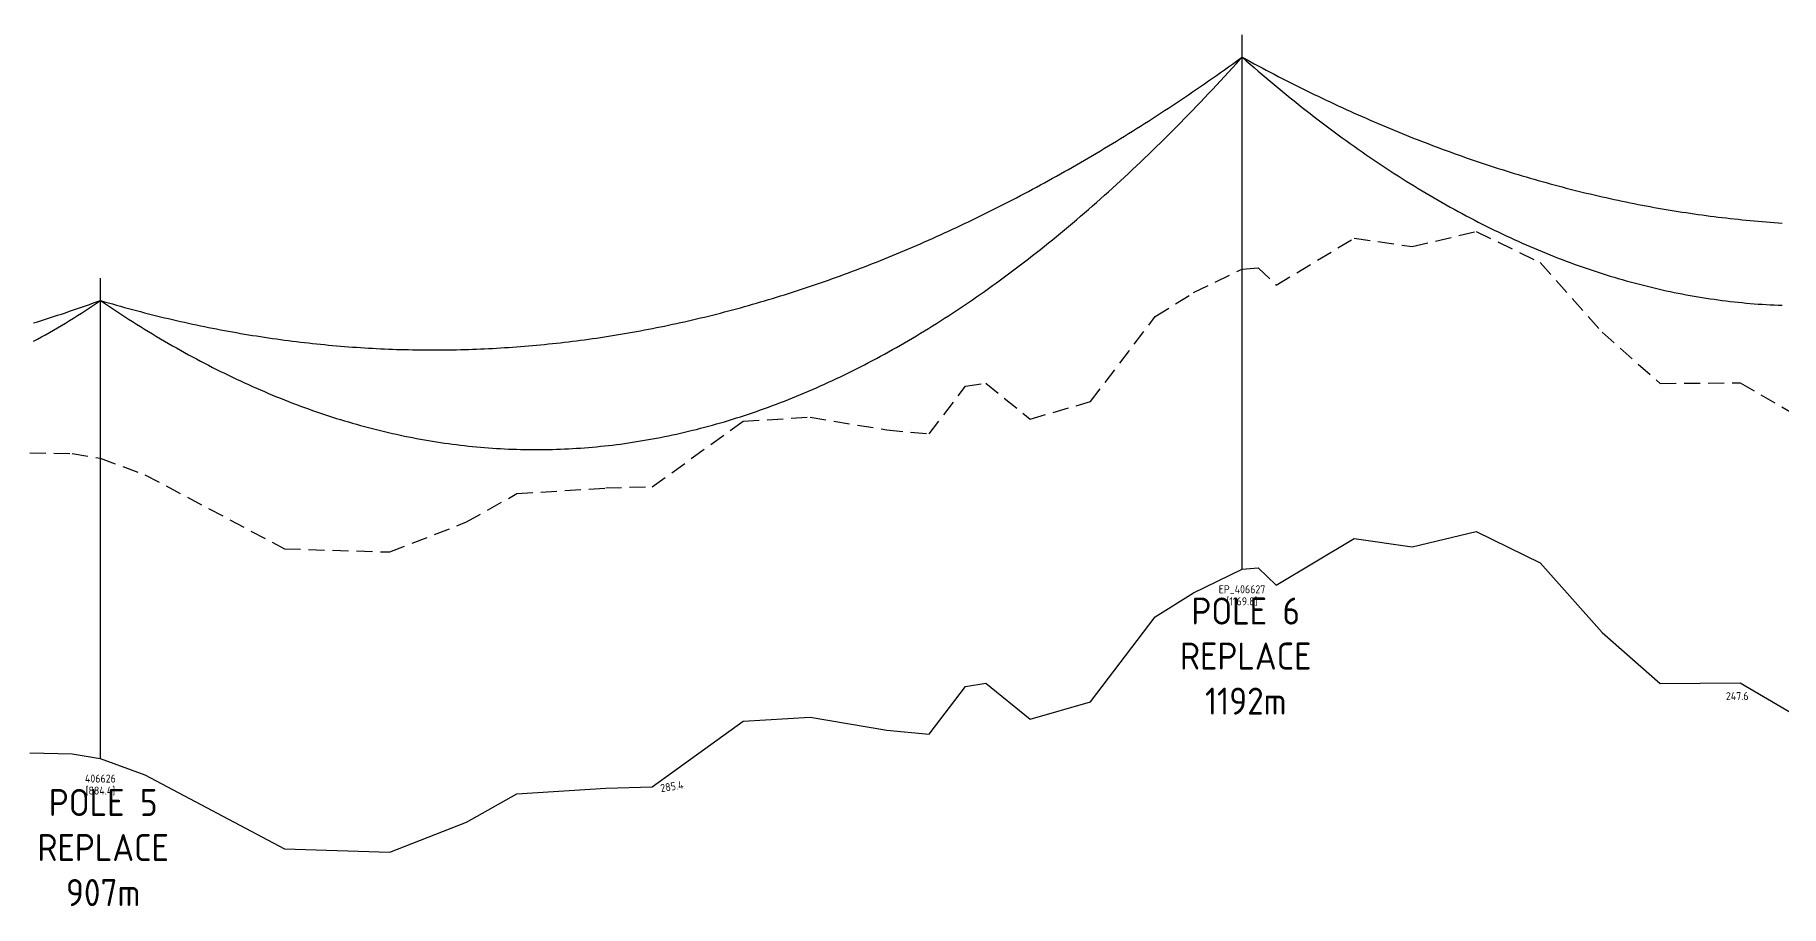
# Model space of a CAD drawing. Header units: metres. Extents: x 240566 to 246015, y 6282606 to 6289108.
# Drawn here: x 243549.2 to 243985.7, y 6288740.2 to 6288957.8 of the extents above; entities that cross this region are included whole.
import ezdxf
from ezdxf.enums import TextEntityAlignment as Align

# ---------------------------------------------------------------- set-up
doc = ezdxf.new("R2010")
doc.units = ezdxf.units.M
doc.linetypes.add('Cable New OH', pattern=[6, 4, -2])
doc.layers.add('Notes', color=7, linetype='Continuous')
doc.layers.add('Viewports', color=6, linetype='Continuous', plot=False)
doc.styles.add('iecISOCP', font='isocp.shx')
doc.styles.add('ISOCP', font='isocp.shx', dxfattribs={"height": 1.75})

msp = doc.modelspace()

# ---------------------------------------------------------------- linework, layer by layer
at = {"layer": 'Notes', "color": 1}
for p, q in [((243850.97, 6288824.3), (243850.97, 6288957.8)), ((243565.57, 6288777.01), (243565.57, 6288897.01))]:
    msp.add_line(p, q, dxfattribs=at)
at = {"layer": 'Notes', "color": 3, "linetype": 'Cable New OH'}
for p, q in [((243859.52, 6288895.32), (243879.02, 6288907.02)), ((243879.02, 6288907.02), (243893.52, 6288904.92)), ((243893.52, 6288904.92), (243909.52, 6288908.72)), ((243909.52, 6288908.72), (243925.52, 6288900.92)), ((243838.88, 6288893.42), (243851, 6288899.32)), ((243851, 6288899.32), (243855, 6288899.62)), ((243855, 6288899.62), (243859.52, 6288895.32)), ((243925.52, 6288900.92), (243941.02, 6288883.52)), ((243829.29, 6288887.42), (243838.88, 6288893.42)), ((243813.12, 6288866.22), (243829.29, 6288887.42)), ((243941.02, 6288883.52), (243955.52, 6288870.72)), ((243781.85, 6288870.02), (243786.89, 6288870.82)), ((243786.89, 6288870.82), (243798, 6288861.82)), ((243955.52, 6288870.72), (243975.53, 6288870.92)), ((243975.53, 6288870.92), (243994.04, 6288860.12)), ((243772.78, 6288858.12), (243781.85, 6288870.02)), ((243726.29, 6288861.32), (243742.98, 6288862.32)), ((243742.98, 6288862.32), (243762.16, 6288859.12)), ((243798, 6288861.82), (243813.12, 6288866.22)), ((243703.55, 6288844.92), (243726.29, 6288861.32)), ((243762.16, 6288859.12), (243772.78, 6288858.12)), ((243547.93, 6288853.42), (243558.48, 6288853.22)), ((243558.48, 6288853.22), (243565.55, 6288852.02)), ((243565.55, 6288852.02), (243576.71, 6288847.92)), ((243576.71, 6288847.92), (243611.59, 6288829.42)), ((243669.71, 6288843.22), (243691.89, 6288844.62)), ((243691.89, 6288844.62), (243703.55, 6288844.92)), ((243657.1, 6288836.12), (243669.71, 6288843.22)), ((243637.91, 6288828.62), (243657.1, 6288836.12)), ((243611.59, 6288829.42), (243637.91, 6288828.62))]:
    msp.add_line(p, q, dxfattribs=at)
at = {"layer": 'Notes'}
for p, q in [((243859.52, 6288820.32), (243879.02, 6288832.02)), ((243879.02, 6288832.02), (243893.52, 6288829.92)), ((243893.52, 6288829.92), (243909.52, 6288833.72)), ((243909.52, 6288833.72), (243925.52, 6288825.92)), ((243838.88, 6288818.42), (243851, 6288824.32)), ((243851, 6288824.32), (243855, 6288824.62)), ((243855, 6288824.62), (243859.52, 6288820.32)), ((243925.52, 6288825.92), (243941.02, 6288808.52)), ((243829.29, 6288812.42), (243838.88, 6288818.42)), ((243813.12, 6288791.22), (243829.29, 6288812.42)), ((243941.02, 6288808.52), (243955.52, 6288795.72)), ((243772.78, 6288783.12), (243781.85, 6288795.02)), ((243781.85, 6288795.02), (243786.89, 6288795.82)), ((243786.89, 6288795.82), (243798, 6288786.82)), ((243955.52, 6288795.72), (243975.53, 6288795.92)), ((243975.53, 6288795.92), (243994.04, 6288785.12)), ((243798, 6288786.82), (243813.12, 6288791.22)), ((243703.55, 6288769.92), (243726.29, 6288786.32)), ((243726.29, 6288786.32), (243742.98, 6288787.32)), ((243742.98, 6288787.32), (243762.16, 6288784.12)), ((243762.16, 6288784.12), (243772.78, 6288783.12)), ((243547.93, 6288778.42), (243558.48, 6288778.22)), ((243558.48, 6288778.22), (243565.55, 6288777.02)), ((243565.55, 6288777.02), (243576.71, 6288772.92)), ((243576.71, 6288772.92), (243611.59, 6288754.42)), ((243657.1, 6288761.12), (243669.71, 6288768.22)), ((243669.71, 6288768.22), (243691.89, 6288769.62)), ((243691.89, 6288769.62), (243703.55, 6288769.92)), ((243637.91, 6288753.62), (243657.1, 6288761.12)), ((243611.59, 6288754.42), (243637.91, 6288753.62))]:
    msp.add_line(p, q, dxfattribs=at)
at = {"layer": 'Notes', "color": 3}
for points in [[(243565.57, 6288891.46), (243566.57, 6288891.16), (243567.57, 6288890.87), (243568.57, 6288890.58), (243569.57, 6288890.3), (243570.57, 6288890.02), (243571.57, 6288889.74), (243572.57, 6288889.47), (243573.57, 6288889.2), (243574.57, 6288888.93), (243575.57, 6288888.67), (243576.57, 6288888.41), (243577.57, 6288888.15), (243578.57, 6288887.9), (243579.57, 6288887.65), (243580.57, 6288887.4), (243581.57, 6288887.16), (243582.57, 6288886.92), (243583.57, 6288886.69), (243584.57, 6288886.46), (243585.57, 6288886.23), (243586.57, 6288886.01), (243587.57, 6288885.79), (243588.57, 6288885.57), (243589.57, 6288885.35), (243590.57, 6288885.15), (243591.57, 6288884.94), (243592.57, 6288884.74), (243593.57, 6288884.54), (243594.57, 6288884.34), (243595.57, 6288884.15), (243596.57, 6288883.96), (243597.57, 6288883.78), (243598.57, 6288883.6), (243599.57, 6288883.42), (243600.57, 6288883.25), (243601.57, 6288883.07), (243602.57, 6288882.91), (243603.57, 6288882.74), (243604.57, 6288882.59), (243605.57, 6288882.43), (243606.57, 6288882.28), (243607.57, 6288882.13), (243608.57, 6288881.98), (243609.57, 6288881.84), (243610.57, 6288881.7), (243611.57, 6288881.57), (243612.57, 6288881.44), (243613.57, 6288881.31), (243614.57, 6288881.19), (243615.57, 6288881.07), (243616.57, 6288880.95), (243617.57, 6288880.84), (243618.57, 6288880.73), (243619.57, 6288880.62), (243620.57, 6288880.52), (243621.57, 6288880.42), (243622.57, 6288880.32), (243623.57, 6288880.23), (243624.57, 6288880.14), (243625.57, 6288880.06), (243626.57, 6288879.98), (243627.57, 6288879.9), (243628.57, 6288879.83), (243629.57, 6288879.76), (243630.57, 6288879.69), (243631.57, 6288879.63), (243632.57, 6288879.57), (243633.57, 6288879.51), (243634.57, 6288879.46), (243635.57, 6288879.41), (243636.57, 6288879.36), (243637.57, 6288879.32), (243638.57, 6288879.29), (243639.57, 6288879.25), (243640.57, 6288879.22), (243641.57, 6288879.19), (243642.57, 6288879.17), (243643.57, 6288879.15), (243644.57, 6288879.13), (243645.57, 6288879.12), (243646.57, 6288879.11), (243647.57, 6288879.1), (243648.57, 6288879.1), (243649.57, 6288879.1), (243650.57, 6288879.11), (243651.57, 6288879.12), (243652.57, 6288879.13), (243653.57, 6288879.14), (243654.57, 6288879.16), (243655.57, 6288879.18), (243656.57, 6288879.21), (243657.57, 6288879.24), (243658.57, 6288879.27), (243659.57, 6288879.31), (243660.57, 6288879.35), (243661.57, 6288879.4), (243662.57, 6288879.44), (243663.57, 6288879.5), (243664.57, 6288879.55), (243665.57, 6288879.61), (243666.57, 6288879.67), (243667.57, 6288879.74), (243668.57, 6288879.81), (243669.57, 6288879.88), (243670.57, 6288879.95), (243671.57, 6288880.03), (243672.57, 6288880.12), (243673.57, 6288880.21), (243674.57, 6288880.3), (243675.57, 6288880.39), (243676.57, 6288880.49), (243677.57, 6288880.59), (243678.57, 6288880.69), (243679.57, 6288880.8), (243680.57, 6288880.91), (243681.57, 6288881.03), (243682.57, 6288881.15), (243683.57, 6288881.27), (243684.57, 6288881.4), (243685.57, 6288881.53), (243686.57, 6288881.66), (243687.57, 6288881.8), (243688.57, 6288881.94), (243689.57, 6288882.08), (243690.57, 6288882.23), (243691.57, 6288882.38), (243692.57, 6288882.54), (243693.57, 6288882.7), (243694.57, 6288882.86), (243695.57, 6288883.02), (243696.57, 6288883.19), (243697.57, 6288883.37), (243698.57, 6288883.54), (243699.57, 6288883.72), (243700.57, 6288883.91), (243701.57, 6288884.09), (243702.57, 6288884.29), (243703.57, 6288884.48), (243704.57, 6288884.68), (243705.57, 6288884.88), (243706.57, 6288885.08), (243707.57, 6288885.29), (243708.57, 6288885.5), (243709.57, 6288885.72), (243710.57, 6288885.94), (243711.57, 6288886.16), (243712.57, 6288886.39), (243713.57, 6288886.62), (243714.57, 6288886.85), (243715.57, 6288887.09), (243716.57, 6288887.33), (243717.57, 6288887.58), (243718.57, 6288887.82), (243719.57, 6288888.07), (243720.57, 6288888.33), (243721.57, 6288888.59), (243722.57, 6288888.85), (243723.57, 6288889.12), (243724.57, 6288889.39), (243725.57, 6288889.66), (243726.57, 6288889.94), (243727.57, 6288890.22), (243728.57, 6288890.5), (243729.57, 6288890.79), (243730.57, 6288891.08), (243731.57, 6288891.37), (243732.57, 6288891.67), (243733.57, 6288891.97), (243734.57, 6288892.28), (243735.57, 6288892.59), (243736.57, 6288892.9), (243737.57, 6288893.21), (243738.57, 6288893.53), (243739.57, 6288893.86), (243740.57, 6288894.18), (243741.57, 6288894.51), (243742.57, 6288894.85), (243743.57, 6288895.18), (243744.57, 6288895.53), (243745.57, 6288895.87), (243746.57, 6288896.22), (243747.57, 6288896.57), (243748.57, 6288896.93), (243749.57, 6288897.28), (243750.57, 6288897.65), (243751.57, 6288898.01), (243752.57, 6288898.38), (243753.57, 6288898.76), (243754.57, 6288899.13), (243755.57, 6288899.51), (243756.57, 6288899.9), (243757.57, 6288900.28), (243758.57, 6288900.67), (243759.57, 6288901.07), (243760.57, 6288901.47), (243761.57, 6288901.87), (243762.57, 6288902.27), (243763.57, 6288902.68), (243764.57, 6288903.1), (243765.57, 6288903.51), (243766.57, 6288903.93), (243767.57, 6288904.35), (243768.57, 6288904.78), (243769.57, 6288905.21), (243770.57, 6288905.65), (243771.57, 6288906.08), (243772.57, 6288906.52), (243773.57, 6288906.97), (243774.57, 6288907.42), (243775.57, 6288907.87), (243776.57, 6288908.33), (243777.57, 6288908.78), (243778.57, 6288909.25), (243779.57, 6288909.71), (243780.57, 6288910.18), (243781.57, 6288910.66), (243782.57, 6288911.13), (243783.57, 6288911.61), (243784.57, 6288912.1), (243785.57, 6288912.59), (243786.57, 6288913.08), (243787.57, 6288913.57), (243788.57, 6288914.07), (243789.57, 6288914.57), (243790.57, 6288915.08), (243791.57, 6288915.59), (243792.57, 6288916.1), (243793.57, 6288916.62), (243794.57, 6288917.14), (243795.57, 6288917.66), (243796.57, 6288918.19), (243797.57, 6288918.72), (243798.57, 6288919.25), (243799.57, 6288919.79), (243800.57, 6288920.33), (243801.57, 6288920.87), (243802.57, 6288921.42), (243803.57, 6288921.98), (243804.57, 6288922.53), (243805.57, 6288923.09), (243806.57, 6288923.65), (243807.57, 6288924.22), (243808.57, 6288924.79), (243809.57, 6288925.36), (243810.57, 6288925.94), (243811.57, 6288926.52), (243812.57, 6288927.11), (243813.57, 6288927.69), (243814.57, 6288928.28), (243815.57, 6288928.88), (243816.57, 6288929.48), (243817.57, 6288930.08), (243818.57, 6288930.69), (243819.57, 6288931.3), (243820.57, 6288931.91), (243821.57, 6288932.53), (243822.57, 6288933.15), (243823.57, 6288933.77), (243824.57, 6288934.4), (243825.57, 6288935.03), (243826.57, 6288935.66), (243827.57, 6288936.3), (243828.57, 6288936.94), (243829.57, 6288937.59), (243830.57, 6288938.24), (243831.57, 6288938.89), (243832.57, 6288939.54), (243833.57, 6288940.2), (243834.57, 6288940.87), (243835.57, 6288941.53), (243836.57, 6288942.2), (243837.57, 6288942.88), (243838.57, 6288943.55), (243839.57, 6288944.24), (243840.57, 6288944.92), (243841.57, 6288945.61), (243842.57, 6288946.3), (243843.57, 6288947), (243844.57, 6288947.69), (243845.57, 6288948.4), (243846.57, 6288949.1), (243847.57, 6288949.81), (243848.57, 6288950.53), (243849.57, 6288951.24), (243850.57, 6288951.96), (243850.97, 6288952.25)], [(243565.57, 6288891.46), (243566.57, 6288890.78), (243567.57, 6288890.1), (243568.57, 6288889.43), (243569.57, 6288888.77), (243570.57, 6288888.11), (243571.57, 6288887.46), (243572.57, 6288886.82), (243573.57, 6288886.18), (243574.57, 6288885.55), (243575.57, 6288884.93), (243576.57, 6288884.31), (243577.57, 6288883.7), (243578.57, 6288883.09), (243579.57, 6288882.49), (243580.57, 6288881.9), (243581.57, 6288881.31), (243582.57, 6288880.73), (243583.57, 6288880.15), (243584.57, 6288879.59), (243585.57, 6288879.02), (243586.57, 6288878.47), (243587.57, 6288877.92), (243588.57, 6288877.38), (243589.57, 6288876.84), (243590.57, 6288876.31), (243591.57, 6288875.78), (243592.57, 6288875.27), (243593.57, 6288874.75), (243594.57, 6288874.25), (243595.57, 6288873.75), (243596.57, 6288873.26), (243597.57, 6288872.77), (243598.57, 6288872.29), (243599.57, 6288871.82), (243600.57, 6288871.35), (243601.57, 6288870.89), (243602.57, 6288870.43), (243603.57, 6288869.98), (243604.57, 6288869.54), (243605.57, 6288869.11), (243606.57, 6288868.68), (243607.57, 6288868.25), (243608.57, 6288867.83), (243609.57, 6288867.42), (243610.57, 6288867.02), (243611.57, 6288866.62), (243612.57, 6288866.23), (243613.57, 6288865.84), (243614.57, 6288865.46), (243615.57, 6288865.09), (243616.57, 6288864.72), (243617.57, 6288864.36), (243618.57, 6288864.01), (243619.57, 6288863.66), (243620.57, 6288863.32), (243621.57, 6288862.98), (243622.57, 6288862.65), (243623.57, 6288862.33), (243624.57, 6288862.01), (243625.57, 6288861.7), (243626.57, 6288861.4), (243627.57, 6288861.1), (243628.57, 6288860.81), (243629.57, 6288860.53), (243630.57, 6288860.25), (243631.57, 6288859.97), (243632.57, 6288859.71), (243633.57, 6288859.45), (243634.57, 6288859.19), (243635.57, 6288858.95), (243636.57, 6288858.71), (243637.57, 6288858.47), (243638.57, 6288858.24), (243639.57, 6288858.02), (243640.57, 6288857.8), (243641.57, 6288857.59), (243642.57, 6288857.39), (243643.57, 6288857.19), (243644.57, 6288857), (243645.57, 6288856.82), (243646.57, 6288856.64), (243647.57, 6288856.47), (243648.57, 6288856.3), (243649.57, 6288856.14), (243650.57, 6288855.99), (243651.57, 6288855.84), (243652.57, 6288855.7), (243653.57, 6288855.57), (243654.57, 6288855.44), (243655.57, 6288855.32), (243656.57, 6288855.2), (243657.57, 6288855.09), (243658.57, 6288854.99), (243659.57, 6288854.89), (243660.57, 6288854.8), (243661.57, 6288854.72), (243662.57, 6288854.64), (243663.57, 6288854.57), (243664.57, 6288854.51), (243665.57, 6288854.45), (243666.57, 6288854.39), (243667.57, 6288854.35), (243668.57, 6288854.31), (243669.57, 6288854.27), (243670.57, 6288854.25), (243671.57, 6288854.23), (243672.57, 6288854.21), (243673.57, 6288854.2), (243674.57, 6288854.2), (243675.57, 6288854.2), (243676.57, 6288854.21), (243677.57, 6288854.23), (243678.57, 6288854.25), (243679.57, 6288854.28), (243680.57, 6288854.32), (243681.57, 6288854.36), (243682.57, 6288854.41), (243683.57, 6288854.46), (243684.57, 6288854.52), (243685.57, 6288854.59), (243686.57, 6288854.66), (243687.57, 6288854.74), (243688.57, 6288854.83), (243689.57, 6288854.92), (243690.57, 6288855.02), (243691.57, 6288855.12), (243692.57, 6288855.23), (243693.57, 6288855.35), (243694.57, 6288855.47), (243695.57, 6288855.6), (243696.57, 6288855.74), (243697.57, 6288855.88), (243698.57, 6288856.03), (243699.57, 6288856.19), (243700.57, 6288856.35), (243701.57, 6288856.52), (243702.57, 6288856.69), (243703.57, 6288856.87), (243704.57, 6288857.06), (243705.57, 6288857.25), (243706.57, 6288857.45), (243707.57, 6288857.65), (243708.57, 6288857.86), (243709.57, 6288858.08), (243710.57, 6288858.31), (243711.57, 6288858.54), (243712.57, 6288858.77), (243713.57, 6288859.02), (243714.57, 6288859.26), (243715.57, 6288859.52), (243716.57, 6288859.78), (243717.57, 6288860.05), (243718.57, 6288860.32), (243719.57, 6288860.6), (243720.57, 6288860.89), (243721.57, 6288861.18), (243722.57, 6288861.48), (243723.57, 6288861.79), (243724.57, 6288862.1), (243725.57, 6288862.42), (243726.57, 6288862.75), (243727.57, 6288863.08), (243728.57, 6288863.41), (243729.57, 6288863.76), (243730.57, 6288864.11), (243731.57, 6288864.46), (243732.57, 6288864.82), (243733.57, 6288865.19), (243734.57, 6288865.57), (243735.57, 6288865.95), (243736.57, 6288866.34), (243737.57, 6288866.73), (243738.57, 6288867.13), (243739.57, 6288867.54), (243740.57, 6288867.95), (243741.57, 6288868.37), (243742.57, 6288868.79), (243743.57, 6288869.23), (243744.57, 6288869.66), (243745.57, 6288870.11), (243746.57, 6288870.56), (243747.57, 6288871.02), (243748.57, 6288871.48), (243749.57, 6288871.95), (243750.57, 6288872.42), (243751.57, 6288872.91), (243752.57, 6288873.39), (243753.57, 6288873.89), (243754.57, 6288874.39), (243755.57, 6288874.9), (243756.57, 6288875.41), (243757.57, 6288875.93), (243758.57, 6288876.46), (243759.57, 6288876.99), (243760.57, 6288877.53), (243761.57, 6288878.07), (243762.57, 6288878.62), (243763.57, 6288879.18), (243764.57, 6288879.74), (243765.57, 6288880.31), (243766.57, 6288880.89), (243767.57, 6288881.47), (243768.57, 6288882.06), (243769.57, 6288882.66), (243770.57, 6288883.26), (243771.57, 6288883.87), (243772.57, 6288884.48), (243773.57, 6288885.1), (243774.57, 6288885.73), (243775.57, 6288886.36), (243776.57, 6288887), (243777.57, 6288887.65), (243778.57, 6288888.3), (243779.57, 6288888.96), (243780.57, 6288889.62), (243781.57, 6288890.29), (243782.57, 6288890.97), (243783.57, 6288891.65), (243784.57, 6288892.34), (243785.57, 6288893.04), (243786.57, 6288893.74), (243787.57, 6288894.45), (243788.57, 6288895.16), (243789.57, 6288895.88), (243790.57, 6288896.61), (243791.57, 6288897.35), (243792.57, 6288898.09), (243793.57, 6288898.83), (243794.57, 6288899.58), (243795.57, 6288900.34), (243796.57, 6288901.11), (243797.57, 6288901.88), (243798.57, 6288902.66), (243799.57, 6288903.44), (243800.57, 6288904.23), (243801.57, 6288905.03), (243802.57, 6288905.83), (243803.57, 6288906.64), (243804.57, 6288907.46), (243805.57, 6288908.28), (243806.57, 6288909.11), (243807.57, 6288909.94), (243808.57, 6288910.79), (243809.57, 6288911.63), (243810.57, 6288912.49), (243811.57, 6288913.35), (243812.57, 6288914.21), (243813.57, 6288915.08), (243814.57, 6288915.96), (243815.57, 6288916.85), (243816.57, 6288917.74), (243817.57, 6288918.64), (243818.57, 6288919.54), (243819.57, 6288920.45), (243820.57, 6288921.37), (243821.57, 6288922.29), (243822.57, 6288923.22), (243823.57, 6288924.16), (243824.57, 6288925.1), (243825.57, 6288926.05), (243826.57, 6288927), (243827.57, 6288927.96), (243828.57, 6288928.93), (243829.57, 6288929.9), (243830.57, 6288930.88), (243831.57, 6288931.87), (243832.57, 6288932.86), (243833.57, 6288933.86), (243834.57, 6288934.87), (243835.57, 6288935.88), (243836.57, 6288936.9), (243837.57, 6288937.92), (243838.57, 6288938.95), (243839.57, 6288939.99), (243840.57, 6288941.03), (243841.57, 6288942.08), (243842.57, 6288943.14), (243843.57, 6288944.2), (243844.57, 6288945.27), (243845.57, 6288946.34), (243846.57, 6288947.42), (243847.57, 6288948.51), (243848.57, 6288949.6), (243849.57, 6288950.7), (243850.57, 6288951.81), (243850.97, 6288952.25)], [(243850.97, 6288952.25), (243851.97, 6288951.71), (243852.97, 6288951.16), (243853.97, 6288950.62), (243854.97, 6288950.09), (243855.97, 6288949.55), (243856.97, 6288949.03), (243857.97, 6288948.5), (243858.97, 6288947.98), (243859.97, 6288947.46), (243860.97, 6288946.95), (243861.97, 6288946.44), (243862.97, 6288945.93), (243863.97, 6288945.42), (243864.97, 6288944.92), (243865.97, 6288944.43), (243866.97, 6288943.93), (243867.97, 6288943.44), (243868.97, 6288942.96), (243869.97, 6288942.48), (243870.97, 6288942), (243871.97, 6288941.52), (243872.97, 6288941.05), (243873.97, 6288940.58), (243874.97, 6288940.12), (243875.97, 6288939.66), (243876.97, 6288939.2), (243877.97, 6288938.75), (243878.97, 6288938.3), (243879.97, 6288937.85), (243880.97, 6288937.41), (243881.97, 6288936.97), (243882.97, 6288936.53), (243883.97, 6288936.1), (243884.97, 6288935.67), (243885.97, 6288935.24), (243886.97, 6288934.82), (243887.97, 6288934.41), (243888.97, 6288933.99), (243889.97, 6288933.58), (243890.97, 6288933.17), (243891.97, 6288932.77), (243892.97, 6288932.37), (243893.97, 6288931.97), (243894.97, 6288931.58), (243895.97, 6288931.19), (243896.97, 6288930.81), (243897.97, 6288930.42), (243898.97, 6288930.04), (243899.97, 6288929.67), (243900.97, 6288929.3), (243901.97, 6288928.93), (243902.97, 6288928.57), (243903.97, 6288928.21), (243904.97, 6288927.85), (243905.97, 6288927.49), (243906.97, 6288927.14), (243907.97, 6288926.8), (243908.97, 6288926.46), (243909.97, 6288926.12), (243910.97, 6288925.78), (243911.97, 6288925.45), (243912.97, 6288925.12), (243913.97, 6288924.8), (243914.97, 6288924.47), (243915.97, 6288924.16), (243916.97, 6288923.84), (243917.97, 6288923.53), (243918.97, 6288923.22), (243919.97, 6288922.92), (243920.97, 6288922.62), (243921.97, 6288922.32), (243922.97, 6288922.03), (243923.97, 6288921.74), (243924.97, 6288921.46), (243925.97, 6288921.18), (243926.97, 6288920.9), (243927.97, 6288920.62), (243928.97, 6288920.35), (243929.97, 6288920.08), (243930.97, 6288919.82), (243931.97, 6288919.56), (243932.97, 6288919.3), (243933.97, 6288919.05), (243934.97, 6288918.8), (243935.97, 6288918.55), (243936.97, 6288918.31), (243937.97, 6288918.07), (243938.97, 6288917.83), (243939.97, 6288917.6), (243940.97, 6288917.37), (243941.97, 6288917.15), (243942.97, 6288916.93), (243943.97, 6288916.71), (243944.97, 6288916.5), (243945.97, 6288916.29), (243946.97, 6288916.08), (243947.97, 6288915.88), (243948.97, 6288915.68), (243949.97, 6288915.48), (243950.97, 6288915.29), (243951.97, 6288915.1), (243952.97, 6288914.91), (243953.97, 6288914.73), (243954.97, 6288914.55), (243955.97, 6288914.38), (243956.97, 6288914.21), (243957.97, 6288914.04), (243958.97, 6288913.88), (243959.97, 6288913.72), (243960.97, 6288913.56), (243961.97, 6288913.41), (243962.97, 6288913.26), (243963.97, 6288913.11), (243964.97, 6288912.97), (243965.97, 6288912.83), (243966.97, 6288912.69), (243967.97, 6288912.56), (243968.97, 6288912.43), (243969.97, 6288912.31), (243970.97, 6288912.19), (243971.97, 6288912.07), (243972.97, 6288911.96), (243973.97, 6288911.85), (243974.97, 6288911.74), (243975.97, 6288911.64), (243976.97, 6288911.54), (243977.97, 6288911.44), (243978.97, 6288911.35), (243979.97, 6288911.26), (243980.97, 6288911.17), (243981.97, 6288911.09), (243982.97, 6288911.01), (243983.97, 6288910.94), (243984.97, 6288910.87), (243985.97, 6288910.8)], [(243850.97, 6288952.25), (243851.97, 6288951.37), (243852.97, 6288950.5), (243853.97, 6288949.63), (243854.97, 6288948.77), (243855.97, 6288947.91), (243856.97, 6288947.06), (243857.97, 6288946.22), (243858.97, 6288945.38), (243859.97, 6288944.55), (243860.97, 6288943.73), (243861.97, 6288942.91), (243862.97, 6288942.1), (243863.97, 6288941.3), (243864.97, 6288940.5), (243865.97, 6288939.7), (243866.97, 6288938.92), (243867.97, 6288938.14), (243868.97, 6288937.36), (243869.97, 6288936.6), (243870.97, 6288935.84), (243871.97, 6288935.08), (243872.97, 6288934.33), (243873.97, 6288933.59), (243874.97, 6288932.86), (243875.97, 6288932.13), (243876.97, 6288931.4), (243877.97, 6288930.69), (243878.97, 6288929.98), (243879.97, 6288929.27), (243880.97, 6288928.57), (243881.97, 6288927.88), (243882.97, 6288927.2), (243883.97, 6288926.52), (243884.97, 6288925.84), (243885.97, 6288925.18), (243886.97, 6288924.52), (243887.97, 6288923.86), (243888.97, 6288923.21), (243889.97, 6288922.57), (243890.97, 6288921.94), (243891.97, 6288921.31), (243892.97, 6288920.69), (243893.97, 6288920.07), (243894.97, 6288919.46), (243895.97, 6288918.86), (243896.97, 6288918.26), (243897.97, 6288917.67), (243898.97, 6288917.08), (243899.97, 6288916.5), (243900.97, 6288915.93), (243901.97, 6288915.37), (243902.97, 6288914.81), (243903.97, 6288914.25), (243904.97, 6288913.71), (243905.97, 6288913.17), (243906.97, 6288912.63), (243907.97, 6288912.1), (243908.97, 6288911.58), (243909.97, 6288911.06), (243910.97, 6288910.56), (243911.97, 6288910.05), (243912.97, 6288909.56), (243913.97, 6288909.06), (243914.97, 6288908.58), (243915.97, 6288908.1), (243916.97, 6288907.63), (243917.97, 6288907.17), (243918.97, 6288906.71), (243919.97, 6288906.25), (243920.97, 6288905.81), (243921.97, 6288905.37), (243922.97, 6288904.93), (243923.97, 6288904.5), (243924.97, 6288904.08), (243925.97, 6288903.67), (243926.97, 6288903.26), (243927.97, 6288902.86), (243928.97, 6288902.46), (243929.97, 6288902.07), (243930.97, 6288901.69), (243931.97, 6288901.31), (243932.97, 6288900.94), (243933.97, 6288900.57), (243934.97, 6288900.21), (243935.97, 6288899.86), (243936.97, 6288899.52), (243937.97, 6288899.18), (243938.97, 6288898.84), (243939.97, 6288898.52), (243940.97, 6288898.19), (243941.97, 6288897.88), (243942.97, 6288897.57), (243943.97, 6288897.27), (243944.97, 6288896.97), (243945.97, 6288896.68), (243946.97, 6288896.4), (243947.97, 6288896.12), (243948.97, 6288895.85), (243949.97, 6288895.59), (243950.97, 6288895.33), (243951.97, 6288895.08), (243952.97, 6288894.83), (243953.97, 6288894.59), (243954.97, 6288894.36), (243955.97, 6288894.13), (243956.97, 6288893.91), (243957.97, 6288893.7), (243958.97, 6288893.49), (243959.97, 6288893.29), (243960.97, 6288893.09), (243961.97, 6288892.91), (243962.97, 6288892.72), (243963.97, 6288892.55), (243964.97, 6288892.38), (243965.97, 6288892.21), (243966.97, 6288892.05), (243967.97, 6288891.9), (243968.97, 6288891.76), (243969.97, 6288891.62), (243970.97, 6288891.49), (243971.97, 6288891.36), (243972.97, 6288891.24), (243973.97, 6288891.13), (243974.97, 6288891.02), (243975.97, 6288890.92), (243976.97, 6288890.82), (243977.97, 6288890.73), (243978.97, 6288890.65), (243979.97, 6288890.57), (243980.97, 6288890.5), (243981.97, 6288890.44), (243982.97, 6288890.38), (243983.97, 6288890.33), (243984.97, 6288890.29), (243985.97, 6288890.25)], [(243548.87, 6288885.85), (243549.87, 6288886.16), (243550.87, 6288886.47), (243551.87, 6288886.78), (243552.87, 6288887.1), (243553.87, 6288887.43), (243554.87, 6288887.75), (243555.87, 6288888.08), (243556.87, 6288888.41), (243557.87, 6288888.75), (243558.87, 6288889.09), (243559.87, 6288889.44), (243560.87, 6288889.78), (243561.87, 6288890.13), (243562.87, 6288890.49), (243563.87, 6288890.84), (243564.87, 6288891.21), (243565.57, 6288891.46)], [(243548.87, 6288881.26), (243549.87, 6288881.8), (243550.87, 6288882.35), (243551.87, 6288882.91), (243552.87, 6288883.47), (243553.87, 6288884.05), (243554.87, 6288884.63), (243555.87, 6288885.22), (243556.87, 6288885.83), (243557.87, 6288886.44), (243558.87, 6288887.06), (243559.87, 6288887.69), (243560.87, 6288888.33), (243561.87, 6288888.98), (243562.87, 6288889.64), (243563.87, 6288890.3), (243564.87, 6288890.98), (243565.57, 6288891.46)]]:
    msp.add_lwpolyline(points, dxfattribs=at)

# ---------------------------------------------------------------- texts
at = {"layer": 'Notes', "linetype": 'Continuous', "char_height": 6.75, "attachment_point": 5, "style": 'iecISOCP'}
for s, insert in [('\\pt81;POLE 6\\PREPLACE\\P1192m', (243851.9, 6288802.61)), ('\\pt81;POLE 5\\PREPLACE\\P907m', (243566.27, 6288754.78))]:
    msp.add_mtext_dynamic_manual_height_columns(s, width=45.0232, gutter_width=1, heights=[0], dxfattribs=dict(at, insert=insert))
at = {"layer": 'Viewports', "style": 'ISOCP'}
for s, p in [('EP_406627', (243850.97, 6288820.3)), ('[1169.8]', (243850.97, 6288817.3)), ('406626', (243565.57, 6288773.01)), ('[884.4]', (243565.57, 6288770.01))]:
    msp.add_text(s, height=2, dxfattribs=at).set_placement(p, align=Align.TOP_CENTER)
at = {"layer": 'Viewports', "color": 2, "style": 'ISOCP'}
for s, rotation, p in [('247.6', 0.1911, (243974.77, 6288793.61)), ('285.4', 9.4088, (243708.27, 6288771.02))]:
    msp.add_text(s, height=2, rotation=rotation, dxfattribs=at).set_placement(p, align=Align.TOP_CENTER)

doc.saveas('drawing.dxf')
